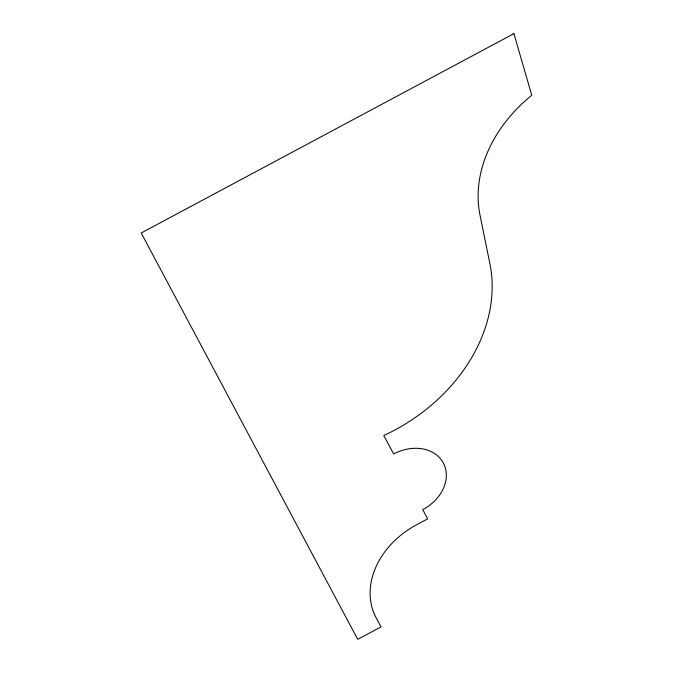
<?xml version="1.0" encoding="UTF-8"?>
<svg xmlns="http://www.w3.org/2000/svg" width="673" height="673" viewBox="0 0 673 673"><rect width="100%" height="100%" fill="white"/><g stroke="black" fill="none" stroke-linecap="round" stroke-linejoin="round"><path stroke-width="1.01" d="M513.903 33.65L141.221 232.993L357.716 639.35L381.011 626.891L376.089 617.654A79.246 62.782 -28.3 0 1 416.444 524.864L427.658 518.866L422.737 509.629A39.623 31.395 -28.3 0 0 443.44 463.184A39.623 31.395 -28.3 0 0 393.646 453.989L383.812 435.515A166.584 131.984 -28.3 0 0 489.91 263.774L479.984 215.024A137.755 109.135 -28.3 0 1 531.779 95.288L513.903 33.65"/></g></svg>
